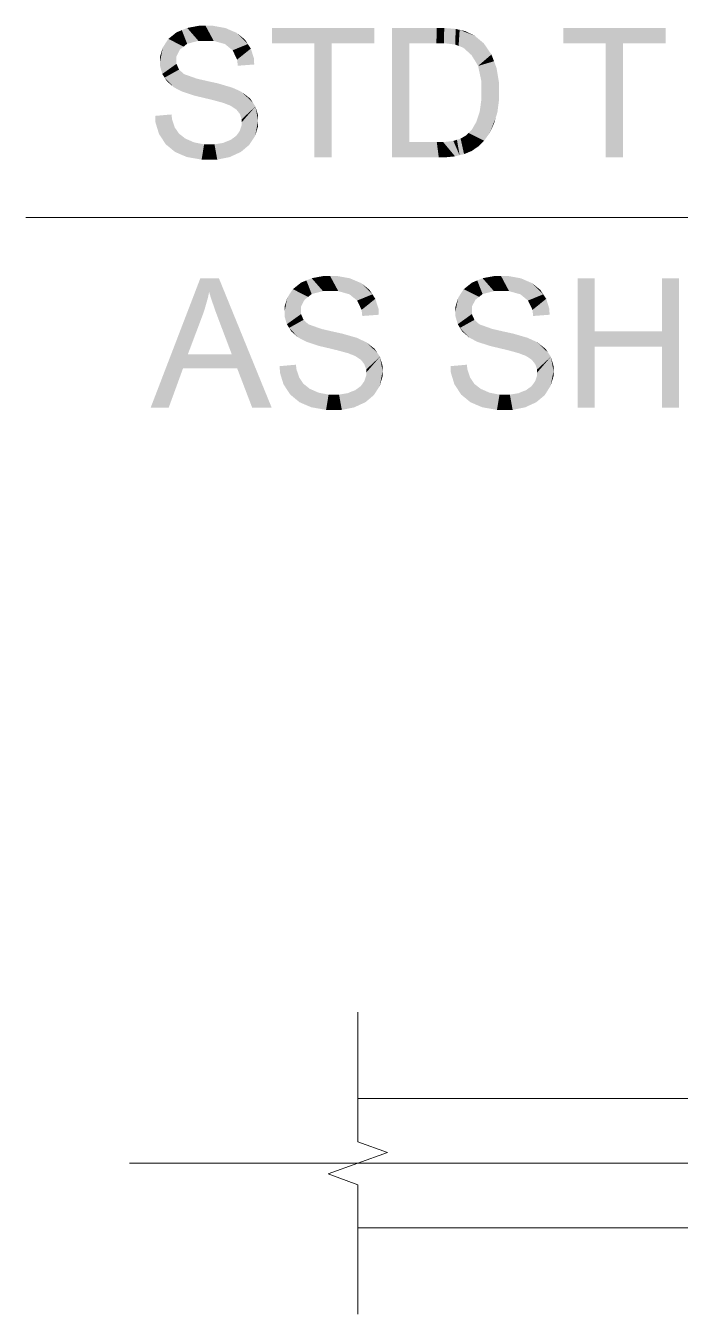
# Model space of a CAD drawing. Header units: millimetres. Extents: x 2 to 579, y 1 to 405.
# Drawn here: x 235.12 to 241.94, y 87.76 to 101.2 of the extents above; entities that cross this region are included whole.
import ezdxf

# ---------------------------------------------------------------- set-up
doc = ezdxf.new("R2010")
doc.units = ezdxf.units.MM
doc.linetypes.add('XKITLINE00', pattern=[0])
doc.layers.add('LinkedObject', color=7, linetype='Continuous', lineweight=0)

# ---------------------------------------------------------------- blocks, each defined once
blk = doc.blocks.new('*A4')
at = {"layer": 'LinkedObject'}
for points in [[(236.922, 101.197), (236.916, 101.039), (236.799, 101.174)], [(236.99, 101.197), (236.916, 101.039), (236.922, 101.197)], [(236.916, 101.039), (236.99, 101.197), (236.997, 101.039)], [(236.99, 101.197), (237.075, 101.039), (236.997, 101.039)], [(237.198, 101.173), (236.99, 101.197), (237.065, 101.197)], [(237.255, 101.148), (236.99, 101.197), (237.198, 101.173)], [(237.193, 101.006), (236.99, 101.197), (237.255, 101.148)], [(237.075, 101.039), (236.99, 101.197), (237.193, 101.006)], [(236.603, 101.06), (236.761, 100.979), (236.574, 101.016)], [(236.687, 101.128), (236.761, 100.979), (236.603, 101.06)], [(236.798, 101.009), (236.687, 101.128), (236.743, 101.151)], [(236.761, 100.979), (236.687, 101.128), (236.798, 101.009)], [(236.799, 101.174), (236.916, 101.039), (236.743, 101.151)], [(236.743, 101.151), (236.916, 101.039), (236.798, 101.009)], [(237.255, 101.148), (237.232, 100.973), (237.193, 101.006)], [(237.312, 101.124), (237.232, 100.973), (237.255, 101.148)], [(237.232, 100.973), (237.312, 101.124), (237.272, 100.941)], [(237.272, 100.941), (237.312, 101.124), (237.431, 101.006)], [(237.431, 101.006), (237.312, 101.124), (237.4, 101.053)], [(237.681, 101.174), (238.125, 101.015), (237.681, 101.015)], [(238.303, 101.015), (238.125, 101.015), (237.681, 101.174)], [(238.303, 101.015), (237.681, 101.174), (238.75, 101.174)], [(238.303, 101.015), (238.75, 101.174), (238.75, 101.015)], [(238.934, 101.174), (239.112, 101.015), (238.934, 99.824)], [(239.396, 101.015), (238.934, 101.174), (239.398, 101.174)], [(239.112, 101.015), (238.934, 101.174), (239.396, 101.015)], [(239.398, 101.174), (239.475, 101.015), (239.396, 101.015)], [(239.477, 101.174), (239.475, 101.015), (239.398, 101.174)], [(239.477, 101.174), (239.591, 101.001), (239.475, 101.015)], [(239.597, 101.164), (239.591, 101.001), (239.477, 101.174)], [(239.638, 101.154), (239.591, 101.001), (239.597, 101.164)], [(239.638, 101.154), (239.627, 100.987), (239.591, 101.001)], [(239.627, 100.987), (239.638, 101.154), (239.676, 100.968)], [(239.795, 101.093), (239.638, 101.154), (239.696, 101.141)], [(239.836, 101.058), (239.638, 101.154), (239.795, 101.093)], [(239.761, 100.891), (239.638, 101.154), (239.836, 101.058)], [(239.676, 100.968), (239.638, 101.154), (239.761, 100.891)], [(239.836, 101.058), (239.796, 100.835), (239.761, 100.891)], [(239.89, 101.013), (239.796, 100.835), (239.836, 101.058)], [(240.717, 101.174), (241.161, 101.015), (240.717, 101.015)], [(241.339, 101.015), (241.161, 101.015), (240.717, 101.174)], [(241.339, 101.015), (240.717, 101.174), (241.786, 101.174)], [(241.339, 101.015), (241.786, 101.174), (241.786, 101.015)], [(236.574, 101.016), (236.516, 100.824), (236.545, 100.971)], [(236.724, 100.95), (236.516, 100.824), (236.574, 101.016)], [(236.545, 100.971), (236.516, 100.824), (236.516, 100.876)], [(236.687, 100.878), (236.516, 100.824), (236.724, 100.95)], [(236.574, 101.016), (236.761, 100.979), (236.724, 100.95)], [(237.431, 101.006), (237.319, 100.844), (237.272, 100.941)], [(237.462, 100.959), (237.319, 100.844), (237.431, 101.006)], [(237.495, 100.853), (237.319, 100.844), (237.462, 100.959)], [(238.125, 99.824), (238.303, 101.015), (238.303, 99.824)], [(238.125, 101.015), (238.303, 101.015), (238.125, 99.824)], [(238.934, 99.824), (239.112, 101.015), (239.112, 99.983)], [(239.969, 100.897), (239.796, 100.835), (239.89, 101.013)], [(241.161, 99.824), (241.339, 101.015), (241.339, 99.824)], [(241.161, 101.015), (241.339, 101.015), (241.161, 99.824)], [(236.516, 100.824), (236.687, 100.878), (236.687, 100.836)], [(236.687, 100.8), (236.516, 100.824), (236.687, 100.836)], [(236.516, 100.824), (236.687, 100.8), (236.516, 100.778)], [(236.516, 100.778), (236.687, 100.8), (236.539, 100.694)], [(236.539, 100.694), (236.687, 100.8), (236.563, 100.656)], [(236.563, 100.656), (236.687, 100.8), (236.714, 100.74)], [(237.497, 100.793), (237.319, 100.844), (237.495, 100.853)], [(237.319, 100.844), (237.497, 100.793), (237.326, 100.78)], [(239.796, 100.835), (239.969, 100.897), (239.83, 100.778)], [(239.83, 100.778), (239.969, 100.897), (239.996, 100.827)], [(239.996, 100.827), (239.865, 100.615), (239.83, 100.778)], [(240.022, 100.757), (239.865, 100.615), (239.996, 100.827)], [(236.714, 100.74), (236.659, 100.556), (236.563, 100.656)], [(236.563, 100.656), (236.659, 100.556), (236.587, 100.619)], [(236.74, 100.716), (236.659, 100.556), (236.714, 100.74)], [(236.659, 100.556), (236.74, 100.716), (236.707, 100.53)], [(236.707, 100.53), (236.74, 100.716), (236.765, 100.693)], [(236.707, 100.53), (236.765, 100.693), (236.744, 100.511)], [(236.744, 100.511), (236.765, 100.693), (236.874, 100.468)], [(236.874, 100.468), (236.765, 100.693), (236.9, 100.645)], [(240.049, 100.596), (239.865, 100.615), (240.022, 100.757)], [(236.874, 100.468), (236.9, 100.645), (236.967, 100.446)], [(236.967, 100.446), (236.9, 100.645), (237.009, 100.62)], [(236.967, 100.446), (237.009, 100.62), (237.06, 100.424)], [(237.06, 100.424), (237.009, 100.62), (237.118, 100.596)], [(237.06, 100.424), (237.118, 100.596), (237.18, 100.391)], [(237.18, 100.391), (237.118, 100.596), (237.207, 100.38)], [(237.207, 100.38), (237.118, 100.596), (237.249, 100.364)], [(237.267, 100.552), (237.249, 100.364), (237.118, 100.596)], [(237.308, 100.534), (237.249, 100.364), (237.267, 100.552)], [(237.249, 100.364), (237.308, 100.534), (237.31, 100.324)], [(237.31, 100.324), (237.308, 100.534), (237.366, 100.507)], [(240.049, 100.506), (239.865, 100.615), (240.049, 100.596)], [(239.865, 100.615), (240.049, 100.506), (239.865, 100.509)], [(237.31, 100.324), (237.366, 100.507), (237.329, 100.301)], [(237.329, 100.301), (237.366, 100.507), (237.348, 100.277)], [(237.366, 100.507), (237.482, 100.397), (237.348, 100.277)], [(237.348, 100.277), (237.482, 100.397), (237.366, 100.221)], [(237.482, 100.397), (237.366, 100.507), (237.454, 100.438)], [(237.366, 100.221), (237.482, 100.397), (237.51, 100.355)], [(239.865, 100.433), (240.049, 100.429), (239.847, 100.302)], [(239.847, 100.302), (240.049, 100.429), (240.013, 100.234)], [(240.049, 100.506), (239.865, 100.433), (239.865, 100.509)], [(240.049, 100.429), (239.865, 100.433), (240.049, 100.506)], [(240.013, 100.234), (240.049, 100.429), (240.031, 100.293)], [(236.641, 100.221), (236.466, 100.257), (236.635, 100.272)], [(236.466, 100.257), (236.54, 100.015), (236.468, 100.19)], [(236.641, 100.221), (236.54, 100.015), (236.466, 100.257)], [(237.366, 100.221), (237.51, 100.355), (237.366, 100.19)], [(237.366, 100.19), (237.51, 100.355), (237.366, 100.158)], [(237.51, 100.355), (237.538, 100.205), (237.366, 100.158)], [(237.538, 100.205), (237.51, 100.355), (237.538, 100.259)], [(239.83, 100.249), (240.013, 100.234), (239.812, 100.195)], [(240.013, 100.234), (239.83, 100.249), (239.847, 100.302)], [(236.468, 100.19), (236.54, 100.015), (236.505, 100.068)], [(236.668, 100.138), (236.54, 100.015), (236.641, 100.221)], [(236.54, 100.015), (236.668, 100.138), (236.575, 99.961)], [(236.575, 99.961), (236.668, 100.138), (236.672, 99.881)], [(236.69, 100.106), (236.672, 99.881), (236.668, 100.138)], [(237.347, 100.101), (237.538, 100.205), (237.507, 100.049)], [(237.366, 100.158), (237.538, 100.205), (237.347, 100.101)], [(237.507, 100.049), (237.538, 100.205), (237.538, 100.151)], [(239.921, 100.037), (239.731, 100.078), (239.763, 100.11)], [(239.763, 100.11), (240.013, 100.234), (239.921, 100.037)], [(239.812, 100.195), (240.013, 100.234), (239.763, 100.11)], [(239.921, 100.037), (240.013, 100.234), (239.949, 100.076)], [(239.949, 100.076), (240.013, 100.234), (239.995, 100.174)], [(236.712, 100.073), (236.672, 99.881), (236.69, 100.106)], [(236.712, 100.073), (236.734, 99.854), (236.672, 99.881)], [(236.78, 100.02), (236.734, 99.854), (236.712, 100.073)], [(236.734, 99.854), (236.78, 100.02), (236.795, 99.828)], [(236.826, 100), (236.795, 99.828), (236.78, 100.02)], [(236.872, 99.98), (236.795, 99.828), (236.826, 100)], [(236.872, 99.98), (236.949, 99.801), (236.795, 99.828)], [(236.975, 99.96), (236.949, 99.801), (236.872, 99.98)], [(237.173, 99.975), (237.299, 99.854), (237.083, 99.96)], [(237.212, 99.991), (237.445, 99.954), (237.173, 99.975)], [(237.357, 99.88), (237.173, 99.975), (237.445, 99.954)], [(237.299, 99.854), (237.173, 99.975), (237.357, 99.88)], [(237.251, 100.006), (237.445, 99.954), (237.212, 99.991)], [(237.309, 100.048), (237.476, 100.002), (237.251, 100.006)], [(237.251, 100.006), (237.476, 100.002), (237.445, 99.954)], [(237.328, 100.074), (237.507, 100.049), (237.309, 100.048)], [(237.476, 100.002), (237.309, 100.048), (237.507, 100.049)], [(237.347, 100.101), (237.507, 100.049), (237.328, 100.074)], [(239.112, 99.983), (239.42, 99.824), (238.934, 99.824)], [(239.4, 99.983), (239.42, 99.824), (239.112, 99.983)], [(239.4, 99.983), (239.482, 99.824), (239.42, 99.824)], [(239.467, 99.983), (239.482, 99.824), (239.4, 99.983)], [(239.637, 99.847), (239.467, 99.983), (239.572, 99.996)], [(239.59, 99.835), (239.467, 99.983), (239.637, 99.847)], [(239.482, 99.824), (239.467, 99.983), (239.59, 99.835)], [(239.61, 100.008), (239.637, 99.847), (239.572, 99.996)], [(239.648, 100.02), (239.637, 99.847), (239.61, 100.008)], [(239.637, 99.847), (239.648, 100.02), (239.684, 99.858)], [(239.798, 99.915), (239.648, 100.02), (239.708, 100.055)], [(239.765, 99.892), (239.648, 100.02), (239.798, 99.915)], [(239.684, 99.858), (239.648, 100.02), (239.765, 99.892)], [(239.731, 100.078), (239.831, 99.937), (239.708, 100.055)], [(239.708, 100.055), (239.831, 99.937), (239.798, 99.915)], [(239.893, 99.998), (239.731, 100.078), (239.921, 100.037)], [(239.831, 99.937), (239.731, 100.078), (239.893, 99.998)], [(236.975, 99.96), (237.04, 99.801), (236.949, 99.801)], [(237.032, 99.96), (237.04, 99.801), (236.975, 99.96)], [(237.032, 99.96), (237.112, 99.801), (237.04, 99.801)], [(237.083, 99.96), (237.112, 99.801), (237.032, 99.96)], [(237.083, 99.96), (237.299, 99.854), (237.112, 99.801)], [(237.112, 99.801), (237.299, 99.854), (237.242, 99.827)], [(236.936, 98.564), (236.954, 98.164), (236.418, 97.214)], [(236.954, 98.164), (236.936, 98.564), (236.977, 98.228)], [(236.977, 98.228), (236.936, 98.564), (237.014, 98.357)], [(237.014, 98.357), (236.936, 98.564), (237.027, 98.422)], [(237.129, 98.564), (237.027, 98.422), (236.936, 98.564)], [(237.027, 98.422), (237.129, 98.564), (237.043, 98.367)], [(237.043, 98.367), (237.129, 98.564), (237.091, 98.227)], [(237.091, 98.227), (237.129, 98.564), (237.123, 98.141)], [(237.123, 98.141), (237.129, 98.564), (237.264, 97.769)], [(237.264, 97.769), (237.129, 98.564), (237.32, 97.623)], [(237.32, 97.623), (237.129, 98.564), (237.679, 97.214)], [(237.985, 98.518), (238.059, 98.369), (237.9, 98.45)], [(238.096, 98.399), (237.985, 98.518), (238.041, 98.541)], [(238.059, 98.369), (237.985, 98.518), (238.096, 98.399)], [(238.096, 98.564), (238.214, 98.429), (238.041, 98.541)], [(238.041, 98.541), (238.214, 98.429), (238.096, 98.399)], [(238.22, 98.587), (238.214, 98.429), (238.096, 98.564)], [(238.288, 98.587), (238.214, 98.429), (238.22, 98.587)], [(238.214, 98.429), (238.288, 98.587), (238.295, 98.429)], [(238.288, 98.587), (238.373, 98.429), (238.295, 98.429)], [(238.495, 98.563), (238.288, 98.587), (238.363, 98.587)], [(238.552, 98.538), (238.288, 98.587), (238.495, 98.563)], [(238.49, 98.396), (238.288, 98.587), (238.552, 98.538)], [(238.373, 98.429), (238.288, 98.587), (238.49, 98.396)], [(238.552, 98.538), (238.53, 98.363), (238.49, 98.396)], [(238.61, 98.514), (238.53, 98.363), (238.552, 98.538)], [(238.53, 98.363), (238.61, 98.514), (238.57, 98.331)], [(238.57, 98.331), (238.61, 98.514), (238.729, 98.396)], [(238.729, 98.396), (238.61, 98.514), (238.698, 98.443)], [(239.766, 98.518), (239.84, 98.369), (239.681, 98.45)], [(239.877, 98.399), (239.766, 98.518), (239.821, 98.541)], [(239.84, 98.369), (239.766, 98.518), (239.877, 98.399)], [(239.877, 98.564), (239.995, 98.429), (239.821, 98.541)], [(239.821, 98.541), (239.995, 98.429), (239.877, 98.399)], [(240.001, 98.587), (239.995, 98.429), (239.877, 98.564)], [(240.069, 98.587), (239.995, 98.429), (240.001, 98.587)], [(239.995, 98.429), (240.069, 98.587), (240.076, 98.429)], [(240.069, 98.587), (240.153, 98.429), (240.076, 98.429)], [(240.276, 98.563), (240.069, 98.587), (240.144, 98.587)], [(240.333, 98.538), (240.069, 98.587), (240.276, 98.563)], [(240.271, 98.396), (240.069, 98.587), (240.333, 98.538)], [(240.153, 98.429), (240.069, 98.587), (240.271, 98.396)], [(240.333, 98.538), (240.311, 98.363), (240.271, 98.396)], [(240.39, 98.514), (240.311, 98.363), (240.333, 98.538)], [(240.311, 98.363), (240.39, 98.514), (240.35, 98.331)], [(240.35, 98.331), (240.39, 98.514), (240.509, 98.396)], [(240.509, 98.396), (240.39, 98.514), (240.478, 98.443)], [(241.044, 98.009), (240.866, 97.214), (240.866, 98.564)], [(241.044, 98.009), (240.866, 98.564), (241.044, 98.564)], [(241.924, 98.564), (241.746, 98.009), (241.746, 98.564)], [(241.746, 97.85), (241.746, 98.009), (241.924, 98.564)], [(241.746, 97.85), (241.924, 98.564), (241.924, 97.214)], [(237.871, 98.406), (237.813, 98.214), (237.842, 98.361)], [(238.022, 98.34), (237.813, 98.214), (237.871, 98.406)], [(237.9, 98.45), (238.059, 98.369), (237.871, 98.406)], [(237.871, 98.406), (238.059, 98.369), (238.022, 98.34)], [(238.729, 98.396), (238.616, 98.234), (238.57, 98.331)], [(238.759, 98.349), (238.616, 98.234), (238.729, 98.396)], [(239.652, 98.406), (239.594, 98.214), (239.623, 98.361)], [(239.803, 98.34), (239.594, 98.214), (239.652, 98.406)], [(239.681, 98.45), (239.84, 98.369), (239.652, 98.406)], [(239.652, 98.406), (239.84, 98.369), (239.803, 98.34)], [(240.509, 98.396), (240.397, 98.234), (240.35, 98.331)], [(240.54, 98.349), (240.397, 98.234), (240.509, 98.396)], [(237.842, 98.361), (237.813, 98.214), (237.813, 98.266)], [(237.985, 98.268), (237.813, 98.214), (238.022, 98.34)], [(237.813, 98.214), (237.985, 98.268), (237.985, 98.226)], [(238.793, 98.243), (238.616, 98.234), (238.759, 98.349)], [(238.795, 98.183), (238.616, 98.234), (238.793, 98.243)], [(238.616, 98.234), (238.795, 98.183), (238.623, 98.17)], [(239.623, 98.361), (239.594, 98.214), (239.594, 98.266)], [(239.765, 98.268), (239.594, 98.214), (239.803, 98.34)], [(239.594, 98.214), (239.765, 98.268), (239.765, 98.226)], [(240.573, 98.243), (240.397, 98.234), (240.54, 98.349)], [(240.575, 98.183), (240.397, 98.234), (240.573, 98.243)], [(240.397, 98.234), (240.575, 98.183), (240.404, 98.17)], [(236.418, 97.214), (236.954, 98.164), (236.805, 97.769)], [(237.985, 98.19), (237.813, 98.214), (237.985, 98.226)], [(237.813, 98.214), (237.985, 98.19), (237.813, 98.168)], [(237.813, 98.168), (237.985, 98.19), (237.837, 98.084)], [(237.837, 98.084), (237.985, 98.19), (237.861, 98.046)], [(237.861, 98.046), (237.985, 98.19), (238.011, 98.13)], [(238.011, 98.13), (237.956, 97.946), (237.861, 98.046)], [(238.037, 98.106), (237.956, 97.946), (238.011, 98.13)], [(237.956, 97.946), (238.037, 98.106), (238.004, 97.92)], [(238.004, 97.92), (238.037, 98.106), (238.063, 98.083)], [(239.765, 98.19), (239.594, 98.214), (239.765, 98.226)], [(239.594, 98.214), (239.765, 98.19), (239.594, 98.168)], [(239.594, 98.168), (239.765, 98.19), (239.618, 98.084)], [(239.618, 98.084), (239.765, 98.19), (239.641, 98.046)], [(239.641, 98.046), (239.765, 98.19), (239.792, 98.13)], [(239.792, 98.13), (239.737, 97.946), (239.641, 98.046)], [(239.818, 98.106), (239.737, 97.946), (239.792, 98.13)], [(239.737, 97.946), (239.818, 98.106), (239.785, 97.92)], [(239.785, 97.92), (239.818, 98.106), (239.844, 98.083)], [(237.861, 98.046), (237.956, 97.946), (237.884, 98.009)], [(238.004, 97.92), (238.063, 98.083), (238.041, 97.901)], [(238.041, 97.901), (238.063, 98.083), (238.172, 97.858)], [(238.172, 97.858), (238.063, 98.083), (238.198, 98.035)], [(238.172, 97.858), (238.198, 98.035), (238.265, 97.836)], [(238.265, 97.836), (238.198, 98.035), (238.306, 98.01)], [(238.265, 97.836), (238.306, 98.01), (238.357, 97.814)], [(238.357, 97.814), (238.306, 98.01), (238.415, 97.986)], [(238.357, 97.814), (238.415, 97.986), (238.478, 97.781)], [(238.478, 97.781), (238.415, 97.986), (238.505, 97.77)], [(238.505, 97.77), (238.415, 97.986), (238.547, 97.754)], [(238.565, 97.943), (238.547, 97.754), (238.415, 97.986)], [(239.641, 98.046), (239.737, 97.946), (239.665, 98.009)], [(239.785, 97.92), (239.844, 98.083), (239.822, 97.901)], [(239.822, 97.901), (239.844, 98.083), (239.952, 97.858)], [(239.952, 97.858), (239.844, 98.083), (239.978, 98.035)], [(239.952, 97.858), (239.978, 98.035), (240.045, 97.836)], [(240.045, 97.836), (239.978, 98.035), (240.087, 98.01)], [(240.045, 97.836), (240.087, 98.01), (240.138, 97.814)], [(240.138, 97.814), (240.087, 98.01), (240.196, 97.986)], [(240.138, 97.814), (240.196, 97.986), (240.258, 97.781)], [(240.258, 97.781), (240.196, 97.986), (240.285, 97.77)], [(240.285, 97.77), (240.196, 97.986), (240.328, 97.754)], [(240.345, 97.943), (240.328, 97.754), (240.196, 97.986)], [(241.044, 97.85), (240.866, 97.214), (241.044, 98.009)], [(241.044, 98.009), (241.746, 97.85), (241.044, 97.85)], [(241.746, 98.009), (241.746, 97.85), (241.044, 98.009)], [(238.605, 97.924), (238.547, 97.754), (238.565, 97.943)], [(238.547, 97.754), (238.605, 97.924), (238.608, 97.714)], [(238.608, 97.714), (238.605, 97.924), (238.664, 97.897)], [(238.608, 97.714), (238.664, 97.897), (238.627, 97.691)], [(238.627, 97.691), (238.664, 97.897), (238.645, 97.667)], [(238.664, 97.897), (238.779, 97.787), (238.645, 97.667)], [(238.779, 97.787), (238.664, 97.897), (238.751, 97.828)], [(240.386, 97.924), (240.328, 97.754), (240.345, 97.943)], [(240.328, 97.754), (240.386, 97.924), (240.389, 97.714)], [(240.389, 97.714), (240.386, 97.924), (240.445, 97.897)], [(240.389, 97.714), (240.445, 97.897), (240.407, 97.691)], [(240.407, 97.691), (240.445, 97.897), (240.426, 97.667)], [(240.445, 97.897), (240.56, 97.787), (240.426, 97.667)], [(240.56, 97.787), (240.445, 97.897), (240.532, 97.828)], [(240.866, 97.214), (241.044, 97.85), (241.044, 97.214)], [(241.746, 97.85), (241.924, 97.214), (241.746, 97.214)], [(236.755, 97.623), (236.418, 97.214), (236.805, 97.769)], [(236.805, 97.769), (237.32, 97.623), (236.755, 97.623)], [(237.264, 97.769), (237.32, 97.623), (236.805, 97.769)], [(238.645, 97.667), (238.779, 97.787), (238.664, 97.612)], [(238.664, 97.612), (238.779, 97.787), (238.807, 97.745)], [(238.664, 97.612), (238.807, 97.745), (238.664, 97.58)], [(238.664, 97.58), (238.807, 97.745), (238.664, 97.548)], [(238.807, 97.745), (238.835, 97.595), (238.664, 97.548)], [(238.835, 97.595), (238.807, 97.745), (238.835, 97.649)], [(240.426, 97.667), (240.56, 97.787), (240.445, 97.612)], [(240.445, 97.612), (240.56, 97.787), (240.588, 97.745)], [(240.445, 97.612), (240.588, 97.745), (240.445, 97.58)], [(240.445, 97.58), (240.588, 97.745), (240.445, 97.548)], [(240.588, 97.745), (240.616, 97.595), (240.445, 97.548)], [(240.616, 97.595), (240.588, 97.745), (240.616, 97.649)], [(236.418, 97.214), (236.755, 97.623), (236.606, 97.214)], [(237.32, 97.623), (237.679, 97.214), (237.476, 97.214)], [(237.938, 97.611), (237.763, 97.647), (237.932, 97.662)], [(237.763, 97.647), (237.837, 97.405), (237.765, 97.58)], [(237.938, 97.611), (237.837, 97.405), (237.763, 97.647)], [(237.765, 97.58), (237.837, 97.405), (237.802, 97.458)], [(237.966, 97.528), (237.837, 97.405), (237.938, 97.611)], [(238.645, 97.491), (238.835, 97.595), (238.805, 97.44)], [(238.664, 97.548), (238.835, 97.595), (238.645, 97.491)], [(238.805, 97.44), (238.835, 97.595), (238.835, 97.541)], [(239.719, 97.611), (239.544, 97.647), (239.713, 97.662)], [(239.544, 97.647), (239.618, 97.405), (239.546, 97.58)], [(239.719, 97.611), (239.618, 97.405), (239.544, 97.647)], [(239.546, 97.58), (239.618, 97.405), (239.583, 97.458)], [(239.747, 97.528), (239.618, 97.405), (239.719, 97.611)], [(240.425, 97.491), (240.616, 97.595), (240.585, 97.44)], [(240.445, 97.548), (240.616, 97.595), (240.425, 97.491)], [(240.585, 97.44), (240.616, 97.595), (240.616, 97.541)], [(237.837, 97.405), (237.966, 97.528), (237.872, 97.351)], [(237.872, 97.351), (237.966, 97.528), (237.969, 97.271)], [(237.988, 97.496), (237.969, 97.271), (237.966, 97.528)], [(238.01, 97.463), (237.969, 97.271), (237.988, 97.496)], [(238.01, 97.463), (238.031, 97.244), (237.969, 97.271)], [(238.077, 97.41), (238.031, 97.244), (238.01, 97.463)], [(238.607, 97.438), (238.774, 97.392), (238.549, 97.396)], [(238.626, 97.464), (238.805, 97.44), (238.607, 97.438)], [(238.774, 97.392), (238.607, 97.438), (238.805, 97.44)], [(238.645, 97.491), (238.805, 97.44), (238.626, 97.464)], [(239.618, 97.405), (239.747, 97.528), (239.653, 97.351)], [(239.653, 97.351), (239.747, 97.528), (239.75, 97.271)], [(239.768, 97.496), (239.75, 97.271), (239.747, 97.528)], [(239.79, 97.463), (239.75, 97.271), (239.768, 97.496)], [(239.79, 97.463), (239.812, 97.244), (239.75, 97.271)], [(239.858, 97.41), (239.812, 97.244), (239.79, 97.463)], [(240.387, 97.438), (240.554, 97.392), (240.329, 97.396)], [(240.406, 97.464), (240.585, 97.44), (240.387, 97.438)], [(240.554, 97.392), (240.387, 97.438), (240.585, 97.44)], [(240.425, 97.491), (240.585, 97.44), (240.406, 97.464)], [(238.031, 97.244), (238.077, 97.41), (238.093, 97.218)], [(238.123, 97.39), (238.093, 97.218), (238.077, 97.41)], [(238.169, 97.37), (238.093, 97.218), (238.123, 97.39)], [(238.169, 97.37), (238.246, 97.191), (238.093, 97.218)], [(238.272, 97.35), (238.246, 97.191), (238.169, 97.37)], [(238.272, 97.35), (238.337, 97.191), (238.246, 97.191)], [(238.33, 97.35), (238.337, 97.191), (238.272, 97.35)], [(238.33, 97.35), (238.41, 97.191), (238.337, 97.191)], [(238.381, 97.35), (238.41, 97.191), (238.33, 97.35)], [(238.471, 97.365), (238.597, 97.244), (238.381, 97.35)], [(238.381, 97.35), (238.597, 97.244), (238.41, 97.191)], [(238.51, 97.381), (238.743, 97.344), (238.471, 97.365)], [(238.655, 97.27), (238.471, 97.365), (238.743, 97.344)], [(238.597, 97.244), (238.471, 97.365), (238.655, 97.27)], [(238.549, 97.396), (238.743, 97.344), (238.51, 97.381)], [(238.549, 97.396), (238.774, 97.392), (238.743, 97.344)], [(239.812, 97.244), (239.858, 97.41), (239.874, 97.218)], [(239.904, 97.39), (239.874, 97.218), (239.858, 97.41)], [(239.95, 97.37), (239.874, 97.218), (239.904, 97.39)], [(239.95, 97.37), (240.027, 97.191), (239.874, 97.218)], [(240.053, 97.35), (240.027, 97.191), (239.95, 97.37)], [(240.053, 97.35), (240.118, 97.191), (240.027, 97.191)], [(240.11, 97.35), (240.118, 97.191), (240.053, 97.35)], [(240.11, 97.35), (240.19, 97.191), (240.118, 97.191)], [(240.161, 97.35), (240.19, 97.191), (240.11, 97.35)], [(240.251, 97.365), (240.378, 97.244), (240.161, 97.35)], [(240.161, 97.35), (240.378, 97.244), (240.19, 97.191)], [(240.29, 97.381), (240.524, 97.344), (240.251, 97.365)], [(240.435, 97.27), (240.251, 97.365), (240.524, 97.344)], [(240.378, 97.244), (240.251, 97.365), (240.435, 97.27)], [(240.329, 97.396), (240.524, 97.344), (240.29, 97.381)], [(240.329, 97.396), (240.554, 97.392), (240.524, 97.344)], [(238.41, 97.191), (238.597, 97.244), (238.539, 97.217)], [(240.19, 97.191), (240.378, 97.244), (240.32, 97.217)]]:
    blk.add_hatch(color=7, dxfattribs=at).paths.add_polyline_path(points, flags=17)
at = {"layer": 'LinkedObject', "color": 6, "linetype": 'XKITLINE00', "lineweight": 0}
for p, q in [((250.993, 99.198), (235.117, 99.198)), ((236.197, 89.336), (249.37, 89.336))]:
    blk.add_line(p, q, dxfattribs=at)
at = {"layer": 'LinkedObject', "color": 7, "linetype": 'XKITLINE00', "lineweight": 0}
for p, q in [((238.576, 90.909), (238.576, 89.559)), ((238.576, 90.011), (267.711, 90.011)), ((238.576, 89.559), (238.886, 89.447)), ((238.886, 89.447), (238.267, 89.222)), ((238.267, 89.222), (238.576, 89.109)), ((238.576, 89.109), (238.576, 87.759)), ((267.711, 88.661), (238.576, 88.661))]:
    blk.add_line(p, q, dxfattribs=at)

msp = doc.modelspace()

# ---------------------------------------------------------------- block references
at = {"lineweight": 0}
msp.add_blockref('*A4', (0, 0), dxfattribs=at)

doc.saveas('drawing.dxf')
